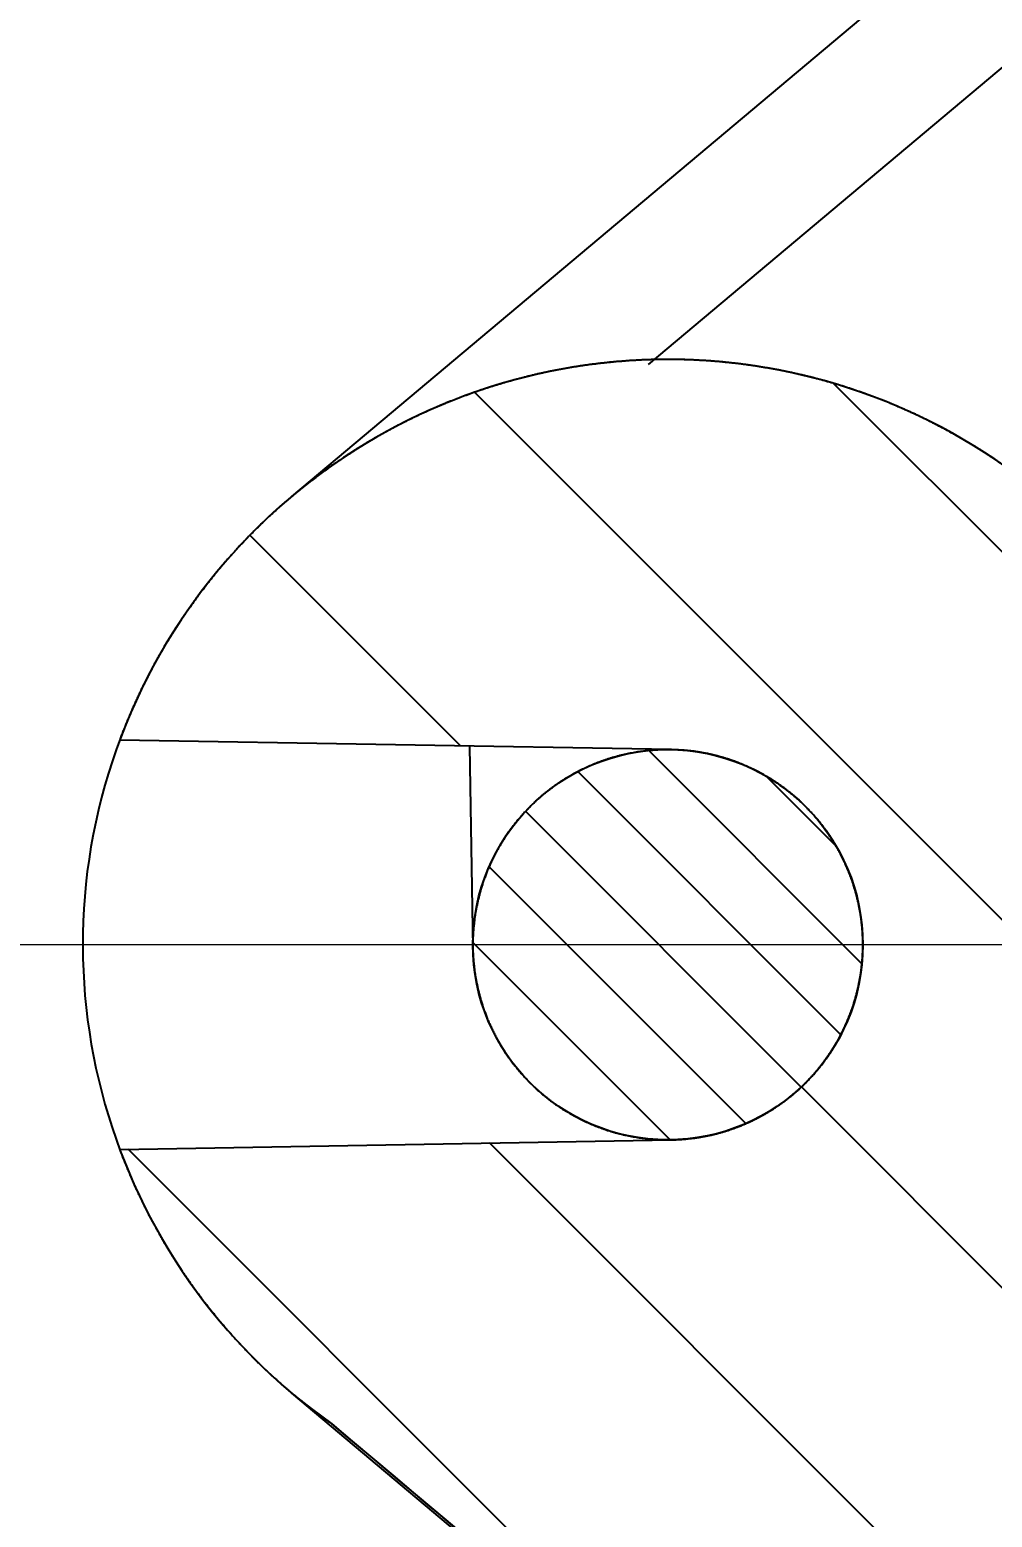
# Model space of a CAD drawing. Header units: millimetres. Extents: x -1995 to -555, y 489 to 1011.
# Drawn here: x -1971.45 to -1964.05, y 673.93 to 685.36 of the extents above; entities that cross this region are included whole.
import ezdxf

# ---------------------------------------------------------------- set-up
doc = ezdxf.new("R2010")
doc.units = ezdxf.units.MM
doc.layers.add('dim', color=82, linetype='Continuous', lineweight=9)
doc.styles.add('ROMAND', font='romand.shx', dxfattribs={"width": 0.75, "bigfont": 'gbcbig.shx'})
doc.dimstyles.new('YanXiu', dxfattribs={"dimtxt": 2.5, "dimasz": 2.2, "dimexe": 1, "dimexo": 0, "dimgap": 0.66, "dimtad": 0, "dimzin": 1, "dimdsep": 46, "dimtxsty": 'ROMAND', "dimblk": 'CLOSEDBLANK', "dimcen": 0, "dimclrd": 3, "dimclre": 3, "dimclrt": 7, "dimazin": 0, "dimtfac": 1, "dimtofl": 0, "dimtmove": 0, "dimatfit": 3, "dimldrblk": 'CLOSEDBLANK', "dimfxl": 1, "dimlwd": 5, "dimlwe": 5, "dimarcsym": 0})

# ---------------------------------------------------------------- blocks, each defined once
blk = doc.blocks.new('_ClosedBlank')
at = {"color": 0, "linetype": 'ByBlock', "lineweight": -2}
for p, q in [((-1, 0.1667), (0, 0)), ((-1, 0.1667), (-1, -0.1667)), ((0, 0), (-1, -0.1667))]:
    blk.add_line(p, q, dxfattribs=at)
blk = doc.blocks.new('*D189')
at = {"layer": 'Defpoints', "color": 0}
for p in [(-1985.319, 709.63), (-1847.542, 709.63), (-1960.842, 596.33)]:
    blk.add_point(p, dxfattribs=at)
at = {"layer": 'dim', "color": 3, "lineweight": 5}
for p, q in [((-1848.941, 709.63), (-1986.719, 709.63)), ((-1985.319, 704.03), (-1985.319, 664.629)), ((-1985.319, 601.93), (-1985.319, 641.331)), ((-1962.241, 596.33), (-1986.719, 596.33))]:
    blk.add_line(p, q, dxfattribs=at)
at = {"layer": 'dim', "color": 3, "lineweight": 5, "xscale": 5.600000000000001, "yscale": 5.600000000000001, "zscale": 5.600000000000001}
for p, rotation in [((-1985.319, 709.63), 90), ((-1985.319, 596.33), 270)]:
    blk.add_blockref('_ClosedBlank', p, dxfattribs=dict(at, rotation=rotation))
at = {"layer": 'dim', "color": 7, "insert": (-1985.319, 652.98), "char_height": 7, "attachment_point": 5, "rotation": 90, "style": 'ROMAND'}
blk.add_mtext('113.3', dxfattribs=at)
blk = doc.blocks.new('*D190')
at = {"layer": 'Defpoints', "color": 0}
for p in [(-1975.319, 678.33), (-1962.042, 678.33), (-1960.842, 596.33)]:
    blk.add_point(p, dxfattribs=at)
at = {"layer": 'dim', "color": 3, "lineweight": 5}
for p, q in [((-1963.441, 678.33), (-1976.719, 678.33)), ((-1975.319, 672.73), (-1975.319, 642.979)), ((-1975.319, 601.93), (-1975.319, 631.681)), ((-1962.241, 596.33), (-1976.719, 596.33))]:
    blk.add_line(p, q, dxfattribs=at)
at = {"layer": 'dim', "color": 3, "lineweight": 5, "xscale": 5.600000000000001, "yscale": 5.600000000000001, "zscale": 5.600000000000001}
for p, rotation in [((-1975.319, 678.33), 90), ((-1975.319, 596.33), 270)]:
    blk.add_blockref('_ClosedBlank', p, dxfattribs=dict(at, rotation=rotation))
at = {"layer": 'dim', "color": 7, "insert": (-1975.319, 637.33), "char_height": 7, "attachment_point": 5, "rotation": 90, "style": 'ROMAND'}
blk.add_mtext('82', dxfattribs=at)

msp = doc.modelspace()

# ---------------------------------------------------------------- hatches: boundary and pattern name
at = {"linetype": 'Continuous'}
h = msp.add_hatch(dxfattribs=at)
h.set_pattern_fill('DEFAULT__7', color=2, scale=2, angle=-45, style=0, pattern_type=0)
h.set_pattern_definition([(315, (-2027.3937, 555.2644), (1.414214, 1.414214), [])])
edge = h.paths.add_edge_path()
edge.add_line((-1960.842, 596.33), (-1780.028, 596.33))
edge.add_line((-1960.842, 596.33), (-1960.842, 603.119))
edge.add_spline(control_points=[(-1960.842, 603.119), (-1960.842, 603.813), (-1960.356, 604.307), (-1959.663, 604.319)], knot_values=[0, 0, 0, 0, 1, 1, 1, 1], weights=[1, 0.808834, 0.808834, 1], degree=3, periodic=0)
edge.add_line((-1959.663, 604.319), (-1959.042, 604.33))
edge.add_line((-1959.042, 604.33), (-1959.042, 666.168))
edge.add_spline(control_points=[(-1959.042, 666.168), (-1960.167, 667.114), (-1962.415, 669.002), (-1965.776, 671.828), (-1968.011, 673.707), (-1969.126, 674.646)], knot_values=[0, 0, 0, 0, 0.333333, 0.666667, 1, 1, 1, 1], degree=3, periodic=0)
edge.add_spline(control_points=[(-1970.758, 676.756), (-1970.437, 675.897), (-1969.877, 675.172), (-1969.126, 674.646)], knot_values=[0, 0, 0, 0, 1, 1, 1, 1], weights=[1, 0.970046, 0.970046, 1], degree=3, periodic=0)
edge.add_line((-1970.758, 676.756), (-1966.516, 676.83))
edge.add_spline(control_points=[(-1966.516, 676.83), (-1963.618, 676.881), (-1963.618, 679.779), (-1966.516, 679.83)], knot_values=[0, 0, 0, 0, 1, 1, 1, 1], weights=[1, 0.344968, 0.344968, 1], degree=3, periodic=0)
edge.add_line((-1966.516, 679.83), (-1970.758, 679.904))
edge.add_spline(control_points=[(-1962.042, 678.33), (-1962.042, 684.864), (-1968.473, 686.026), (-1970.758, 679.904)], knot_values=[0, 0, 0, 0, 1, 1, 1, 1], weights=[1, 0.451798, 0.451798, 1], degree=3, periodic=0)
edge.add_line((-1962.042, 678.33), (-1959.242, 678.33))
edge.add_line((-1959.22, 680.83), (-1959.242, 678.33))
edge.add_line((-1959.22, 680.83), (-1958.642, 680.83))
edge.add_line((-1958.642, 680.83), (-1958.413, 681.059))
edge.add_spline(control_points=[(-1958.413, 681.059), (-1958.313, 681.159), (-1958.171, 681.159), (-1958.071, 681.059)], knot_values=[0, 0, 0, 0, 1, 1, 1, 1], weights=[1, 0.804738, 0.804738, 1], degree=3, periodic=0)
edge.add_line((-1958.071, 681.059), (-1957.842, 680.83))
edge.add_line((-1957.842, 680.83), (-1957.264, 680.83))
edge.add_line((-1957.264, 680.83), (-1957.242, 678.33))
edge.add_line((-1957.242, 678.33), (-1955.542, 678.33))
edge.add_line((-1954.861, 600.33), (-1955.542, 678.33))
edge.add_line((-1954.861, 600.33), (-1851.711, 600.33))
edge.add_line((-1851.292, 608.33), (-1851.711, 600.33))
edge.add_line((-1851.292, 608.33), (-1848.792, 608.33))
edge.add_line((-1848.713, 599.33), (-1848.792, 608.33))
edge.add_line((-1848.713, 599.33), (-1846.371, 599.33))
edge.add_line((-1846.371, 599.33), (-1846.292, 608.33))
edge.add_line((-1846.292, 608.33), (-1843.792, 608.33))
edge.add_line((-1843.792, 608.33), (-1843.373, 600.33))
edge.add_line((-1843.373, 600.33), (-1780.028, 600.33))
edge.add_line((-1780.028, 596.33), (-1780.028, 600.33))
edge = h.paths.add_edge_path()
edge.add_line((-1780.028, 596.33), (-1780.028, 600.33))
edge.add_line((-1780.028, 596.33), (-1780.028, 600.33))
edge = h.paths.add_edge_path()
edge.add_line((-1780.028, 596.33), (-1742.354, 596.33))
edge.add_line((-1780.028, 596.33), (-1780.028, 600.33))
edge.add_line((-1780.028, 600.33), (-1751.711, 600.33))
edge.add_line((-1751.292, 608.33), (-1751.711, 600.33))
edge.add_line((-1748.792, 608.33), (-1751.292, 608.33))
edge.add_line((-1748.713, 599.33), (-1748.792, 608.33))
edge.add_line((-1746.371, 599.33), (-1748.713, 599.33))
edge.add_line((-1746.371, 599.33), (-1746.292, 608.33))
edge.add_line((-1743.792, 608.33), (-1746.292, 608.33))
edge.add_line((-1743.792, 608.33), (-1743.373, 600.33))
edge.add_line((-1743.373, 600.33), (-1742.354, 600.33))
edge.add_line((-1742.354, 596.33), (-1742.354, 600.33))
edge = h.paths.add_edge_path()
edge.add_line((-1742.354, 596.33), (-1742.354, 600.33))
edge.add_line((-1742.354, 596.33), (-1742.354, 600.33))
edge = h.paths.add_edge_path()
edge.add_line((-1734.242, 596.33), (-1742.354, 596.33))
edge.add_line((-1742.354, 596.33), (-1742.354, 600.33))
edge.add_line((-1740.223, 600.33), (-1742.354, 600.33))
edge.add_line((-1740.223, 600.33), (-1739.542, 678.33))
edge.add_line((-1737.842, 678.33), (-1739.542, 678.33))
edge.add_line((-1737.82, 680.83), (-1737.842, 678.33))
edge.add_line((-1737.242, 680.83), (-1737.82, 680.83))
edge.add_line((-1737.013, 681.059), (-1737.242, 680.83))
edge.add_spline(control_points=[(-1736.671, 681.059), (-1736.771, 681.159), (-1736.913, 681.159), (-1737.013, 681.059)], knot_values=[0, 0, 0, 0, 1, 1, 1, 1], weights=[1, 0.804738, 0.804738, 1], degree=3, periodic=0)
edge.add_line((-1736.442, 680.83), (-1736.671, 681.059))
edge.add_line((-1735.864, 680.83), (-1736.442, 680.83))
edge.add_line((-1735.864, 680.83), (-1735.842, 678.33))
edge.add_line((-1733.542, 678.33), (-1735.842, 678.33))
edge.add_line((-1733.542, 670.33), (-1733.542, 678.33))
edge.add_line((-1733.542, 670.33), (-1733.429, 663.835))
edge.add_line((-1729.014, 665.894), (-1733.429, 663.835))
edge.add_spline(control_points=[(-1729.014, 665.894), (-1728.389, 664.215), (-1726.623, 664.517), (-1726.592, 666.308)], knot_values=[0, 0, 0, 0, 1, 1, 1, 1], weights=[1, 0.457176, 0.457176, 1], degree=3, periodic=0)
edge.add_line((-1726.528, 670.002), (-1726.592, 666.308))
edge.add_spline(control_points=[(-1727.502, 662.445), (-1722.185, 662.91), (-1721.503, 668.203), (-1726.528, 670.002)], knot_values=[0, 0, 0, 0, 1, 1, 1, 1], weights=[1, 0.475888, 0.475888, 1], degree=3, periodic=0)
edge.add_line((-1727.502, 662.445), (-1736.042, 661.698))
edge.add_line((-1736.042, 604.33), (-1736.042, 661.698))
edge.add_line((-1735.421, 604.319), (-1736.042, 604.33))
edge.add_spline(control_points=[(-1734.242, 603.119), (-1734.242, 603.813), (-1734.728, 604.307), (-1735.421, 604.319)], knot_values=[0, 0, 0, 0, 1, 1, 1, 1], weights=[1, 0.808834, 0.808834, 1], degree=3, periodic=0)
edge.add_line((-1734.242, 596.33), (-1734.242, 603.119))
h = msp.add_hatch(dxfattribs=at)
h.set_pattern_fill('DEFAULT__5', color=2, scale=0.5, angle=-45, style=0, pattern_type=0)
h.set_pattern_definition([(315, (-2028.4544, 554.2038), (0.3535534, 0.3535534), [])])
edge = h.paths.add_edge_path()
edge.add_spline(control_points=[(-1965.042, 678.33), (-1965.042, 681.33), (-1968.042, 681.33), (-1968.042, 678.33)], knot_values=[0, 0, 0, 0, 1, 1, 1, 1], weights=[1, 0.333333, 0.333333, 1], degree=3, periodic=0)
edge.add_spline(control_points=[(-1968.042, 678.33), (-1968.042, 675.33), (-1965.042, 675.33), (-1965.042, 678.33)], knot_values=[0, 0, 0, 0, 1, 1, 1, 1], weights=[1, 0.333333, 0.333333, 1], degree=3, periodic=0)

# ---------------------------------------------------------------- linework, layer by layer
at = {"color": 7, "linetype": 'Continuous'}
for p, q in [((-1969.435, 681.777), (-1958.606, 690.863)), ((-1966.691, 682.791), (-1958.653, 689.536)), ((-1966.516, 679.83), (-1970.758, 679.904)), ((-1966.516, 679.83), (-1970.758, 679.904)), ((-1968.069, 679.857), (-1968.042, 678.304)), ((-1970.758, 676.756), (-1966.516, 676.83)), ((-1970.758, 676.756), (-1966.516, 676.83)), ((-1959.042, 666.162), (-1969.435, 674.883))]:
    msp.add_line(p, q, dxfattribs=at)
msp.add_circle((-1966.542, 678.33), 1.5, dxfattribs=at)
msp.add_arc((-1966.542, 678.33), 4.5, 0, 234.9522, dxfattribs=at)
msp.add_ellipse((-1947.579, 657.849), major_axis=(114.591, -96.153), ratio=0.006685, start_param=-1.754347, end_param=-1.665389, dxfattribs=at)
for points, start_tangent, end_tangent in [([(-1962.042, 678.33), (-1962.042, 678.365), (-1962.043, 678.4), (-1962.043, 678.435), (-1962.044, 678.47), (-1962.045, 678.506), (-1962.047, 678.541), (-1962.049, 678.578), (-1962.051, 678.614), (-1962.053, 678.65), (-1962.056, 678.687), (-1962.059, 678.724), (-1962.063, 678.761), (-1962.066, 678.798), (-1962.071, 678.836), (-1962.075, 678.873), (-1962.08, 678.911), (-1962.085, 678.949), (-1962.09, 678.987), (-1962.096, 679.026), (-1962.102, 679.064), (-1962.109, 679.103), (-1962.116, 679.142), (-1962.123, 679.181), (-1962.131, 679.221), (-1962.139, 679.26), (-1962.148, 679.3), (-1962.157, 679.34), (-1962.166, 679.38), (-1962.176, 679.42), (-1962.186, 679.46), (-1962.197, 679.501), (-1962.208, 679.541), (-1962.22, 679.582), (-1962.232, 679.623), (-1962.244, 679.664), (-1962.257, 679.705), (-1962.271, 679.746), (-1962.284, 679.787), (-1962.299, 679.828), (-1962.314, 679.87), (-1962.329, 679.911), (-1962.345, 679.953), (-1962.361, 679.995), (-1962.378, 680.037), (-1962.396, 680.078), (-1962.413, 680.12), (-1962.432, 680.162), (-1962.451, 680.204), (-1962.47, 680.246), (-1962.49, 680.288), (-1962.511, 680.33), (-1962.532, 680.372), (-1962.554, 680.414), (-1962.576, 680.456), (-1962.599, 680.498), (-1962.622, 680.54), (-1962.646, 680.582), (-1962.671, 680.624), (-1962.696, 680.666), (-1962.721, 680.707), (-1962.747, 680.749), (-1962.774, 680.79), (-1962.802, 680.832), (-1962.83, 680.873), (-1962.858, 680.914), (-1962.887, 680.955), (-1962.917, 680.996), (-1962.947, 681.037), (-1962.978, 681.078), (-1963.01, 681.118), (-1963.026, 681.138), (-1963.042, 681.158), (-1963.058, 681.178), (-1963.075, 681.198), (-1963.091, 681.218), (-1963.108, 681.238), (-1963.125, 681.258), (-1963.142, 681.278), (-1963.159, 681.298), (-1963.177, 681.317), (-1963.194, 681.337), (-1963.212, 681.356), (-1963.23, 681.376), (-1963.247, 681.395), (-1963.266, 681.415), (-1963.284, 681.434), (-1963.302, 681.453), (-1963.321, 681.472), (-1963.339, 681.491), (-1963.358, 681.51), (-1963.377, 681.529), (-1963.396, 681.548), (-1963.416, 681.567), (-1963.435, 681.585), (-1963.455, 681.604), (-1963.474, 681.622), (-1963.494, 681.641), (-1963.514, 681.659), (-1963.534, 681.677), (-1963.555, 681.695), (-1963.575, 681.713), (-1963.596, 681.731), (-1963.616, 681.749), (-1963.637, 681.767), (-1963.658, 681.784), (-1963.679, 681.802), (-1963.701, 681.819), (-1963.722, 681.837), (-1963.744, 681.854), (-1963.765, 681.871), (-1963.787, 681.888), (-1963.809, 681.905), (-1963.831, 681.922), (-1963.854, 681.939), (-1963.876, 681.955), (-1963.899, 681.972), (-1963.921, 681.988), (-1963.944, 682.004), (-1963.967, 682.02), (-1963.99, 682.036), (-1964.013, 682.052), (-1964.036, 682.068), (-1964.06, 682.083), (-1964.083, 682.099), (-1964.107, 682.114), (-1964.131, 682.13), (-1964.155, 682.145), (-1964.179, 682.16), (-1964.203, 682.174), (-1964.228, 682.189), (-1964.252, 682.204), (-1964.277, 682.218), (-1964.301, 682.232), (-1964.326, 682.246), (-1964.351, 682.26), (-1964.376, 682.274), (-1964.401, 682.288), (-1964.426, 682.302), (-1964.452, 682.315), (-1964.477, 682.328), (-1964.503, 682.341), (-1964.528, 682.354), (-1964.554, 682.367), (-1964.58, 682.38), (-1964.606, 682.392), (-1964.632, 682.405), (-1964.658, 682.417), (-1964.685, 682.429), (-1964.711, 682.441), (-1964.738, 682.452), (-1964.764, 682.464), (-1964.791, 682.475), (-1964.818, 682.486), (-1964.845, 682.498), (-1964.872, 682.508), (-1964.899, 682.519), (-1964.926, 682.53), (-1964.953, 682.54), (-1964.98, 682.55), (-1965.008, 682.56), (-1965.035, 682.57), (-1965.063, 682.58), (-1965.09, 682.589), (-1965.118, 682.599), (-1965.146, 682.608), (-1965.173, 682.617), (-1965.201, 682.626), (-1965.229, 682.634), (-1965.257, 682.643), (-1965.285, 682.651), (-1965.314, 682.659), (-1965.342, 682.667), (-1965.37, 682.675), (-1965.398, 682.682), (-1965.427, 682.69), (-1965.455, 682.697), (-1965.484, 682.704), (-1965.512, 682.711), (-1965.541, 682.717), (-1965.57, 682.724), (-1965.598, 682.73), (-1965.627, 682.736), (-1965.656, 682.742), (-1965.685, 682.748), (-1965.714, 682.753), (-1965.742, 682.758), (-1965.771, 682.763), (-1965.8, 682.768), (-1965.829, 682.773), (-1965.858, 682.778), (-1965.887, 682.782), (-1965.916, 682.786), (-1965.945, 682.79), (-1965.975, 682.794), (-1966.004, 682.798), (-1966.033, 682.801), (-1966.062, 682.804), (-1966.091, 682.807), (-1966.12, 682.81), (-1966.15, 682.813), (-1966.179, 682.815), (-1966.208, 682.818), (-1966.237, 682.82), (-1966.266, 682.822), (-1966.296, 682.823), (-1966.325, 682.825), (-1966.354, 682.826), (-1966.383, 682.827), (-1966.413, 682.828), (-1966.442, 682.829), (-1966.471, 682.829), (-1966.5, 682.83), (-1966.529, 682.83), (-1966.558, 682.83), (-1966.588, 682.83), (-1966.617, 682.829), (-1966.646, 682.829), (-1966.675, 682.828), (-1966.704, 682.827), (-1966.733, 682.826), (-1966.762, 682.825), (-1966.791, 682.823), (-1966.82, 682.821), (-1966.849, 682.82), (-1966.877, 682.817), (-1966.906, 682.815), (-1966.935, 682.813), (-1966.964, 682.81), (-1966.992, 682.807), (-1967.021, 682.804), (-1967.05, 682.801), (-1967.078, 682.798), (-1967.107, 682.794), (-1967.135, 682.791), (-1967.163, 682.787), (-1967.192, 682.783), (-1967.22, 682.779), (-1967.248, 682.774), (-1967.277, 682.77), (-1967.305, 682.765), (-1967.333, 682.76), (-1967.361, 682.755), (-1967.389, 682.75), (-1967.416, 682.744), (-1967.444, 682.739), (-1967.472, 682.733), (-1967.5, 682.727), (-1967.527, 682.721), (-1967.555, 682.715), (-1967.582, 682.708), (-1967.609, 682.702), (-1967.637, 682.695), (-1967.664, 682.688), (-1967.691, 682.681), (-1967.718, 682.674), (-1967.745, 682.666), (-1967.772, 682.659), (-1967.799, 682.651), (-1967.825, 682.643), (-1967.852, 682.635), (-1967.878, 682.627), (-1967.905, 682.619), (-1967.931, 682.61), (-1967.957, 682.602), (-1967.984, 682.593), (-1968.01, 682.584), (-1968.036, 682.575), (-1968.061, 682.566), (-1968.087, 682.556), (-1968.113, 682.547), (-1968.138, 682.537), (-1968.164, 682.528), (-1968.189, 682.518), (-1968.214, 682.508), (-1968.24, 682.498), (-1968.265, 682.487), (-1968.289, 682.477), (-1968.314, 682.466), (-1968.339, 682.456), (-1968.364, 682.445), (-1968.388, 682.434), (-1968.413, 682.423), (-1968.437, 682.412), (-1968.461, 682.4), (-1968.485, 682.389), (-1968.509, 682.377), (-1968.533, 682.366), (-1968.556, 682.354), (-1968.58, 682.342), (-1968.604, 682.33), (-1968.627, 682.318), (-1968.65, 682.306), (-1968.673, 682.293), (-1968.696, 682.281), (-1968.719, 682.268), (-1968.742, 682.256), (-1968.765, 682.243), (-1968.787, 682.23), (-1968.809, 682.217), (-1968.832, 682.204), (-1968.854, 682.191), (-1968.876, 682.177), (-1968.92, 682.151), (-1968.963, 682.123), (-1969.005, 682.096), (-1969.048, 682.068), (-1969.089, 682.04), (-1969.131, 682.011), (-1969.171, 681.982), (-1969.211, 681.953), (-1969.251, 681.923), (-1969.29, 681.893), (-1969.329, 681.863), (-1969.367, 681.833), (-1969.404, 681.802), (-1969.441, 681.771), (-1969.478, 681.74), (-1969.514, 681.709), (-1969.55, 681.677), (-1969.584, 681.646), (-1969.619, 681.614), (-1969.653, 681.581), (-1969.686, 681.549), (-1969.719, 681.517), (-1969.752, 681.484), (-1969.784, 681.451), (-1969.815, 681.418), (-1969.846, 681.385), (-1969.876, 681.352), (-1969.906, 681.318), (-1969.936, 681.285), (-1969.965, 681.251), (-1969.993, 681.218), (-1970.021, 681.184), (-1970.049, 681.15), (-1970.076, 681.116), (-1970.102, 681.082), (-1970.128, 681.048), (-1970.154, 681.014), (-1970.179, 680.98), (-1970.203, 680.946), (-1970.227, 680.912), (-1970.251, 680.878), (-1970.274, 680.844), (-1970.297, 680.81), (-1970.32, 680.775), (-1970.341, 680.741), (-1970.363, 680.707), (-1970.384, 680.673), (-1970.405, 680.639), (-1970.425, 680.605), (-1970.444, 680.571), (-1970.464, 680.537), (-1970.483, 680.503), (-1970.501, 680.469), (-1970.519, 680.435), (-1970.537, 680.401), (-1970.554, 680.367), (-1970.571, 680.334), (-1970.588, 680.3), (-1970.604, 680.267), (-1970.62, 680.233), (-1970.635, 680.2), (-1970.65, 680.167), (-1970.665, 680.133), (-1970.679, 680.1), (-1970.693, 680.067), (-1970.707, 680.034), (-1970.72, 680.002), (-1970.733, 679.969), (-1970.746, 679.936), (-1970.758, 679.904)], (0, 1), (-0.349737, -0.936848)), ([(-1965.042, 678.33), (-1965.042, 678.342), (-1965.042, 678.354), (-1965.042, 678.366), (-1965.043, 678.378), (-1965.043, 678.39), (-1965.044, 678.402), (-1965.044, 678.414), (-1965.045, 678.427), (-1965.046, 678.439), (-1965.047, 678.452), (-1965.048, 678.464), (-1965.049, 678.477), (-1965.051, 678.49), (-1965.052, 678.503), (-1965.054, 678.516), (-1965.055, 678.529), (-1965.057, 678.542), (-1965.059, 678.556), (-1965.061, 678.569), (-1965.063, 678.582), (-1965.066, 678.596), (-1965.068, 678.61), (-1965.071, 678.623), (-1965.074, 678.637), (-1965.077, 678.651), (-1965.08, 678.665), (-1965.083, 678.679), (-1965.087, 678.693), (-1965.09, 678.707), (-1965.094, 678.721), (-1965.098, 678.736), (-1965.102, 678.75), (-1965.106, 678.764), (-1965.111, 678.779), (-1965.115, 678.793), (-1965.12, 678.808), (-1965.125, 678.823), (-1965.13, 678.837), (-1965.136, 678.852), (-1965.141, 678.867), (-1965.147, 678.882), (-1965.153, 678.897), (-1965.16, 678.912), (-1965.166, 678.927), (-1965.173, 678.942), (-1965.179, 678.957), (-1965.186, 678.972), (-1965.194, 678.987), (-1965.201, 679.002), (-1965.209, 679.018), (-1965.217, 679.033), (-1965.225, 679.048), (-1965.233, 679.063), (-1965.242, 679.078), (-1965.251, 679.094), (-1965.26, 679.109), (-1965.269, 679.124), (-1965.279, 679.139), (-1965.289, 679.154), (-1965.299, 679.17), (-1965.309, 679.185), (-1965.32, 679.2), (-1965.331, 679.215), (-1965.342, 679.23), (-1965.353, 679.245), (-1965.365, 679.26), (-1965.377, 679.275), (-1965.389, 679.29), (-1965.402, 679.304), (-1965.414, 679.319), (-1965.427, 679.333), (-1965.44, 679.348), (-1965.454, 679.362), (-1965.468, 679.377), (-1965.482, 679.391), (-1965.496, 679.405), (-1965.51, 679.419), (-1965.525, 679.433), (-1965.54, 679.447), (-1965.556, 679.46), (-1965.571, 679.474), (-1965.587, 679.487), (-1965.603, 679.5), (-1965.62, 679.513), (-1965.636, 679.526), (-1965.653, 679.538), (-1965.671, 679.551), (-1965.688, 679.563), (-1965.706, 679.575), (-1965.724, 679.587), (-1965.742, 679.599), (-1965.76, 679.61), (-1965.779, 679.621), (-1965.798, 679.632), (-1965.817, 679.643), (-1965.836, 679.653), (-1965.856, 679.664), (-1965.876, 679.674), (-1965.896, 679.683), (-1965.916, 679.693), (-1965.936, 679.702), (-1965.957, 679.711), (-1965.978, 679.72), (-1965.999, 679.728), (-1966.02, 679.736), (-1966.041, 679.744), (-1966.063, 679.751), (-1966.084, 679.758), (-1966.106, 679.765), (-1966.128, 679.772), (-1966.15, 679.778), (-1966.173, 679.784), (-1966.195, 679.789), (-1966.218, 679.794), (-1966.24, 679.799), (-1966.263, 679.804), (-1966.286, 679.808), (-1966.309, 679.812), (-1966.332, 679.815), (-1966.355, 679.818), (-1966.378, 679.821), (-1966.402, 679.823), (-1966.425, 679.825), (-1966.448, 679.827), (-1966.472, 679.828), (-1966.495, 679.829), (-1966.519, 679.83), (-1966.542, 679.83), (-1966.565, 679.83), (-1966.589, 679.829), (-1966.612, 679.828), (-1966.636, 679.827), (-1966.659, 679.825), (-1966.682, 679.823), (-1966.706, 679.821), (-1966.729, 679.818), (-1966.752, 679.815), (-1966.775, 679.812), (-1966.798, 679.808), (-1966.821, 679.804), (-1966.844, 679.799), (-1966.866, 679.794), (-1966.889, 679.789), (-1966.911, 679.784), (-1966.934, 679.778), (-1966.956, 679.772), (-1966.978, 679.765), (-1967, 679.758), (-1967.021, 679.751), (-1967.043, 679.744), (-1967.064, 679.736), (-1967.085, 679.728), (-1967.106, 679.72), (-1967.127, 679.711), (-1967.148, 679.702), (-1967.168, 679.693), (-1967.189, 679.683), (-1967.209, 679.674), (-1967.228, 679.664), (-1967.248, 679.653), (-1967.267, 679.643), (-1967.286, 679.632), (-1967.305, 679.621), (-1967.324, 679.61), (-1967.342, 679.599), (-1967.361, 679.587), (-1967.378, 679.575), (-1967.396, 679.563), (-1967.414, 679.551), (-1967.431, 679.538), (-1967.448, 679.526), (-1967.464, 679.513), (-1967.481, 679.5), (-1967.497, 679.487), (-1967.513, 679.474), (-1967.528, 679.46), (-1967.544, 679.447), (-1967.559, 679.433), (-1967.574, 679.419), (-1967.588, 679.405), (-1967.602, 679.391), (-1967.616, 679.377), (-1967.63, 679.362), (-1967.644, 679.348), (-1967.657, 679.333), (-1967.67, 679.319), (-1967.683, 679.304), (-1967.695, 679.29), (-1967.707, 679.275), (-1967.719, 679.26), (-1967.731, 679.245), (-1967.742, 679.23), (-1967.753, 679.215), (-1967.764, 679.2), (-1967.775, 679.185), (-1967.785, 679.17), (-1967.795, 679.154), (-1967.805, 679.139), (-1967.815, 679.124), (-1967.824, 679.109), (-1967.833, 679.094), (-1967.842, 679.078), (-1967.851, 679.063), (-1967.859, 679.048), (-1967.867, 679.033), (-1967.875, 679.018), (-1967.883, 679.002), (-1967.89, 678.987), (-1967.898, 678.972), (-1967.905, 678.957), (-1967.912, 678.942), (-1967.918, 678.927), (-1967.925, 678.912), (-1967.931, 678.897), (-1967.937, 678.882), (-1967.943, 678.867), (-1967.948, 678.852), (-1967.954, 678.837), (-1967.959, 678.823), (-1967.964, 678.808), (-1967.969, 678.793), (-1967.973, 678.779), (-1967.978, 678.764), (-1967.982, 678.75), (-1967.986, 678.736), (-1967.99, 678.721), (-1967.994, 678.707), (-1967.997, 678.693), (-1968.001, 678.679), (-1968.004, 678.665), (-1968.007, 678.651), (-1968.01, 678.637), (-1968.013, 678.623), (-1968.016, 678.61), (-1968.018, 678.596), (-1968.021, 678.582), (-1968.023, 678.569), (-1968.025, 678.556), (-1968.027, 678.542), (-1968.029, 678.529), (-1968.03, 678.516), (-1968.032, 678.503), (-1968.033, 678.49), (-1968.035, 678.477), (-1968.036, 678.464), (-1968.037, 678.452), (-1968.038, 678.439), (-1968.039, 678.427), (-1968.04, 678.414), (-1968.04, 678.402), (-1968.041, 678.39), (-1968.041, 678.378), (-1968.042, 678.366), (-1968.042, 678.354), (-1968.042, 678.342), (-1968.042, 678.33)], (0, 1), (0, -1)), ([(-1966.516, 676.83), (-1966.504, 676.83), (-1966.492, 676.831), (-1966.48, 676.831), (-1966.468, 676.832), (-1966.456, 676.832), (-1966.444, 676.833), (-1966.432, 676.834), (-1966.419, 676.835), (-1966.407, 676.836), (-1966.394, 676.837), (-1966.382, 676.839), (-1966.369, 676.84), (-1966.356, 676.842), (-1966.343, 676.843), (-1966.33, 676.845), (-1966.317, 676.847), (-1966.304, 676.849), (-1966.291, 676.851), (-1966.278, 676.853), (-1966.264, 676.856), (-1966.251, 676.859), (-1966.237, 676.861), (-1966.224, 676.864), (-1966.21, 676.867), (-1966.196, 676.87), (-1966.182, 676.874), (-1966.169, 676.877), (-1966.155, 676.881), (-1966.141, 676.885), (-1966.126, 676.889), (-1966.112, 676.893), (-1966.098, 676.897), (-1966.084, 676.902), (-1966.069, 676.906), (-1966.055, 676.911), (-1966.041, 676.916), (-1966.026, 676.922), (-1966.011, 676.927), (-1965.997, 676.933), (-1965.982, 676.938), (-1965.968, 676.944), (-1965.953, 676.951), (-1965.938, 676.957), (-1965.923, 676.964), (-1965.908, 676.97), (-1965.894, 676.977), (-1965.879, 676.985), (-1965.864, 676.992), (-1965.849, 677), (-1965.834, 677.008), (-1965.819, 677.016), (-1965.804, 677.024), (-1965.789, 677.033), (-1965.774, 677.041), (-1965.759, 677.05), (-1965.744, 677.06), (-1965.729, 677.069), (-1965.714, 677.079), (-1965.699, 677.089), (-1965.685, 677.099), (-1965.67, 677.11), (-1965.655, 677.12), (-1965.64, 677.131), (-1965.625, 677.143), (-1965.611, 677.154), (-1965.596, 677.166), (-1965.582, 677.178), (-1965.567, 677.19), (-1965.553, 677.202), (-1965.538, 677.215), (-1965.524, 677.228), (-1965.51, 677.241), (-1965.496, 677.255), (-1965.482, 677.269), (-1965.468, 677.283), (-1965.454, 677.297), (-1965.441, 677.311), (-1965.427, 677.326), (-1965.414, 677.341), (-1965.401, 677.357), (-1965.388, 677.372), (-1965.375, 677.388), (-1965.362, 677.404), (-1965.349, 677.42), (-1965.337, 677.437), (-1965.325, 677.454), (-1965.312, 677.471), (-1965.301, 677.488), (-1965.289, 677.506), (-1965.277, 677.523), (-1965.266, 677.541), (-1965.255, 677.56), (-1965.244, 677.578), (-1965.233, 677.597), (-1965.223, 677.616), (-1965.213, 677.635), (-1965.203, 677.654), (-1965.193, 677.674), (-1965.184, 677.694), (-1965.175, 677.714), (-1965.166, 677.734), (-1965.157, 677.754), (-1965.149, 677.775), (-1965.141, 677.795), (-1965.133, 677.816), (-1965.125, 677.837), (-1965.118, 677.859), (-1965.111, 677.88), (-1965.105, 677.901), (-1965.098, 677.923), (-1965.092, 677.945), (-1965.087, 677.967), (-1965.081, 677.989), (-1965.076, 678.011), (-1965.072, 678.033), (-1965.067, 678.056), (-1965.063, 678.078), (-1965.06, 678.101), (-1965.056, 678.124), (-1965.053, 678.146), (-1965.051, 678.169), (-1965.048, 678.192), (-1965.046, 678.215), (-1965.045, 678.238), (-1965.044, 678.261), (-1965.043, 678.284), (-1965.042, 678.307), (-1965.042, 678.33), (-1965.042, 678.353), (-1965.043, 678.376), (-1965.044, 678.399), (-1965.045, 678.422), (-1965.046, 678.445), (-1965.048, 678.468), (-1965.051, 678.491), (-1965.053, 678.514), (-1965.056, 678.536), (-1965.06, 678.559), (-1965.063, 678.582), (-1965.067, 678.604), (-1965.072, 678.626), (-1965.076, 678.649), (-1965.081, 678.671), (-1965.087, 678.693), (-1965.092, 678.715), (-1965.098, 678.737), (-1965.105, 678.758), (-1965.111, 678.78), (-1965.118, 678.801), (-1965.125, 678.823), (-1965.133, 678.844), (-1965.141, 678.865), (-1965.149, 678.885), (-1965.157, 678.906), (-1965.166, 678.926), (-1965.175, 678.946), (-1965.184, 678.966), (-1965.193, 678.986), (-1965.203, 679.006), (-1965.213, 679.025), (-1965.223, 679.044), (-1965.233, 679.063), (-1965.244, 679.082), (-1965.255, 679.1), (-1965.266, 679.119), (-1965.277, 679.137), (-1965.289, 679.154), (-1965.301, 679.172), (-1965.312, 679.189), (-1965.325, 679.206), (-1965.337, 679.223), (-1965.349, 679.24), (-1965.362, 679.256), (-1965.375, 679.272), (-1965.388, 679.288), (-1965.401, 679.303), (-1965.414, 679.319), (-1965.427, 679.334), (-1965.441, 679.348), (-1965.454, 679.363), (-1965.468, 679.377), (-1965.482, 679.391), (-1965.496, 679.405), (-1965.51, 679.419), (-1965.524, 679.432), (-1965.538, 679.445), (-1965.553, 679.457), (-1965.567, 679.47), (-1965.582, 679.482), (-1965.596, 679.494), (-1965.611, 679.506), (-1965.625, 679.517), (-1965.64, 679.529), (-1965.655, 679.54), (-1965.67, 679.55), (-1965.685, 679.561), (-1965.699, 679.571), (-1965.714, 679.581), (-1965.729, 679.591), (-1965.744, 679.6), (-1965.759, 679.609), (-1965.774, 679.618), (-1965.789, 679.627), (-1965.804, 679.636), (-1965.819, 679.644), (-1965.834, 679.652), (-1965.849, 679.66), (-1965.864, 679.668), (-1965.879, 679.675), (-1965.894, 679.683), (-1965.908, 679.69), (-1965.923, 679.696), (-1965.938, 679.703), (-1965.953, 679.709), (-1965.968, 679.716), (-1965.982, 679.722), (-1965.997, 679.727), (-1966.011, 679.733), (-1966.026, 679.738), (-1966.041, 679.744), (-1966.055, 679.749), (-1966.069, 679.754), (-1966.084, 679.758), (-1966.098, 679.763), (-1966.112, 679.767), (-1966.126, 679.771), (-1966.141, 679.775), (-1966.155, 679.779), (-1966.169, 679.783), (-1966.182, 679.786), (-1966.196, 679.79), (-1966.21, 679.793), (-1966.224, 679.796), (-1966.237, 679.799), (-1966.251, 679.801), (-1966.264, 679.804), (-1966.278, 679.806), (-1966.291, 679.809), (-1966.304, 679.811), (-1966.317, 679.813), (-1966.33, 679.815), (-1966.343, 679.817), (-1966.356, 679.818), (-1966.369, 679.82), (-1966.382, 679.821), (-1966.394, 679.823), (-1966.407, 679.824), (-1966.419, 679.825), (-1966.432, 679.826), (-1966.444, 679.827), (-1966.456, 679.827), (-1966.468, 679.828), (-1966.48, 679.829), (-1966.492, 679.829), (-1966.504, 679.829), (-1966.516, 679.83)], (0.999848, 0.017452), (-0.999848, 0.017452)), ([(-1968.042, 678.33), (-1968.042, 678.318), (-1968.042, 678.306), (-1968.042, 678.294), (-1968.041, 678.282), (-1968.041, 678.27), (-1968.04, 678.258), (-1968.04, 678.246), (-1968.039, 678.233), (-1968.038, 678.221), (-1968.037, 678.208), (-1968.036, 678.196), (-1968.035, 678.183), (-1968.033, 678.17), (-1968.032, 678.157), (-1968.03, 678.144), (-1968.029, 678.131), (-1968.027, 678.118), (-1968.025, 678.104), (-1968.023, 678.091), (-1968.021, 678.078), (-1968.018, 678.064), (-1968.016, 678.05), (-1968.013, 678.037), (-1968.01, 678.023), (-1968.007, 678.009), (-1968.004, 677.995), (-1968.001, 677.981), (-1967.997, 677.967), (-1967.994, 677.953), (-1967.99, 677.939), (-1967.986, 677.924), (-1967.982, 677.91), (-1967.978, 677.896), (-1967.973, 677.881), (-1967.969, 677.866), (-1967.964, 677.852), (-1967.959, 677.837), (-1967.954, 677.822), (-1967.948, 677.808), (-1967.943, 677.793), (-1967.937, 677.778), (-1967.931, 677.763), (-1967.925, 677.748), (-1967.918, 677.733), (-1967.912, 677.718), (-1967.905, 677.703), (-1967.898, 677.688), (-1967.89, 677.673), (-1967.883, 677.657), (-1967.875, 677.642), (-1967.867, 677.627), (-1967.859, 677.612), (-1967.851, 677.597), (-1967.842, 677.581), (-1967.833, 677.566), (-1967.824, 677.551), (-1967.815, 677.536), (-1967.805, 677.521), (-1967.795, 677.505), (-1967.785, 677.49), (-1967.775, 677.475), (-1967.764, 677.46), (-1967.753, 677.445), (-1967.742, 677.43), (-1967.731, 677.415), (-1967.719, 677.4), (-1967.707, 677.385), (-1967.695, 677.37), (-1967.683, 677.356), (-1967.67, 677.341), (-1967.657, 677.326), (-1967.644, 677.312), (-1967.63, 677.298), (-1967.616, 677.283), (-1967.602, 677.269), (-1967.588, 677.255), (-1967.574, 677.241), (-1967.559, 677.227), (-1967.544, 677.213), (-1967.528, 677.2), (-1967.513, 677.186), (-1967.497, 677.173), (-1967.481, 677.16), (-1967.464, 677.147), (-1967.448, 677.134), (-1967.431, 677.122), (-1967.414, 677.109), (-1967.396, 677.097), (-1967.378, 677.085), (-1967.361, 677.073), (-1967.342, 677.061), (-1967.324, 677.05), (-1967.305, 677.039), (-1967.286, 677.028), (-1967.267, 677.017), (-1967.248, 677.006), (-1967.228, 676.996), (-1967.209, 676.986), (-1967.189, 676.976), (-1967.168, 676.967), (-1967.148, 676.958), (-1967.127, 676.949), (-1967.106, 676.94), (-1967.085, 676.932), (-1967.064, 676.924), (-1967.043, 676.916), (-1967.021, 676.909), (-1967, 676.901), (-1966.978, 676.895), (-1966.956, 676.888), (-1966.934, 676.882), (-1966.911, 676.876), (-1966.889, 676.871), (-1966.866, 676.865), (-1966.844, 676.861), (-1966.821, 676.856), (-1966.798, 676.852), (-1966.775, 676.848), (-1966.752, 676.845), (-1966.729, 676.842), (-1966.706, 676.839), (-1966.682, 676.837), (-1966.659, 676.835), (-1966.636, 676.833), (-1966.612, 676.832), (-1966.589, 676.831), (-1966.565, 676.83), (-1966.542, 676.83), (-1966.519, 676.83), (-1966.495, 676.831), (-1966.472, 676.832), (-1966.448, 676.833), (-1966.425, 676.835), (-1966.402, 676.837), (-1966.378, 676.839), (-1966.355, 676.842), (-1966.332, 676.845), (-1966.309, 676.848), (-1966.286, 676.852), (-1966.263, 676.856), (-1966.24, 676.861), (-1966.218, 676.865), (-1966.195, 676.871), (-1966.173, 676.876), (-1966.15, 676.882), (-1966.128, 676.888), (-1966.106, 676.895), (-1966.084, 676.901), (-1966.063, 676.909), (-1966.041, 676.916), (-1966.02, 676.924), (-1965.999, 676.932), (-1965.978, 676.94), (-1965.957, 676.949), (-1965.936, 676.958), (-1965.916, 676.967), (-1965.896, 676.976), (-1965.876, 676.986), (-1965.856, 676.996), (-1965.836, 677.006), (-1965.817, 677.017), (-1965.798, 677.028), (-1965.779, 677.039), (-1965.76, 677.05), (-1965.742, 677.061), (-1965.724, 677.073), (-1965.706, 677.085), (-1965.688, 677.097), (-1965.671, 677.109), (-1965.653, 677.122), (-1965.636, 677.134), (-1965.62, 677.147), (-1965.603, 677.16), (-1965.587, 677.173), (-1965.571, 677.186), (-1965.556, 677.2), (-1965.54, 677.213), (-1965.525, 677.227), (-1965.51, 677.241), (-1965.496, 677.255), (-1965.482, 677.269), (-1965.468, 677.283), (-1965.454, 677.298), (-1965.44, 677.312), (-1965.427, 677.326), (-1965.414, 677.341), (-1965.402, 677.356), (-1965.389, 677.37), (-1965.377, 677.385), (-1965.365, 677.4), (-1965.353, 677.415), (-1965.342, 677.43), (-1965.331, 677.445), (-1965.32, 677.46), (-1965.309, 677.475), (-1965.299, 677.49), (-1965.289, 677.505), (-1965.279, 677.521), (-1965.269, 677.536), (-1965.26, 677.551), (-1965.251, 677.566), (-1965.242, 677.581), (-1965.233, 677.597), (-1965.225, 677.612), (-1965.217, 677.627), (-1965.209, 677.642), (-1965.201, 677.657), (-1965.194, 677.673), (-1965.186, 677.688), (-1965.179, 677.703), (-1965.173, 677.718), (-1965.166, 677.733), (-1965.16, 677.748), (-1965.153, 677.763), (-1965.147, 677.778), (-1965.141, 677.793), (-1965.136, 677.808), (-1965.13, 677.822), (-1965.125, 677.837), (-1965.12, 677.852), (-1965.115, 677.866), (-1965.111, 677.881), (-1965.106, 677.896), (-1965.102, 677.91), (-1965.098, 677.924), (-1965.094, 677.939), (-1965.09, 677.953), (-1965.087, 677.967), (-1965.083, 677.981), (-1965.08, 677.995), (-1965.077, 678.009), (-1965.074, 678.023), (-1965.071, 678.037), (-1965.068, 678.05), (-1965.066, 678.064), (-1965.063, 678.078), (-1965.061, 678.091), (-1965.059, 678.104), (-1965.057, 678.118), (-1965.055, 678.131), (-1965.054, 678.144), (-1965.052, 678.157), (-1965.051, 678.17), (-1965.049, 678.183), (-1965.048, 678.196), (-1965.047, 678.208), (-1965.046, 678.221), (-1965.045, 678.233), (-1965.044, 678.246), (-1965.044, 678.258), (-1965.043, 678.27), (-1965.043, 678.282), (-1965.042, 678.294), (-1965.042, 678.306), (-1965.042, 678.318), (-1965.042, 678.33)], (0, -1), (0, 1)), ([(-1970.758, 676.756), (-1970.743, 676.717), (-1970.728, 676.678), (-1970.712, 676.639), (-1970.696, 676.601), (-1970.68, 676.562), (-1970.664, 676.524), (-1970.646, 676.485), (-1970.629, 676.447), (-1970.611, 676.409), (-1970.593, 676.371), (-1970.575, 676.333), (-1970.556, 676.295), (-1970.536, 676.257), (-1970.517, 676.22), (-1970.497, 676.183), (-1970.476, 676.145), (-1970.455, 676.108), (-1970.434, 676.072), (-1970.413, 676.035), (-1970.391, 675.999), (-1970.369, 675.962), (-1970.346, 675.926), (-1970.323, 675.89), (-1970.3, 675.855), (-1970.277, 675.819), (-1970.253, 675.784), (-1970.228, 675.749), (-1970.204, 675.714), (-1970.179, 675.68), (-1970.153, 675.645), (-1970.128, 675.611), (-1970.102, 675.577), (-1970.076, 675.544), (-1970.049, 675.51), (-1970.022, 675.477), (-1969.995, 675.444), (-1969.968, 675.412), (-1969.94, 675.38), (-1969.912, 675.348), (-1969.883, 675.316), (-1969.855, 675.284), (-1969.826, 675.253), (-1969.797, 675.222), (-1969.767, 675.192), (-1969.737, 675.161), (-1969.707, 675.131), (-1969.677, 675.102), (-1969.646, 675.072), (-1969.616, 675.043), (-1969.585, 675.014), (-1969.553, 674.986), (-1969.522, 674.958), (-1969.49, 674.93), (-1969.458, 674.902), (-1969.426, 674.875), (-1969.393, 674.848), (-1969.36, 674.822), (-1969.328, 674.796), (-1969.295, 674.77), (-1969.261, 674.744), (-1969.228, 674.719), (-1969.194, 674.694), (-1969.16, 674.67), (-1969.126, 674.646)], (0.349737, -0.936848), (0.818673, -0.57426)), ([(-1959.042, 666.168), (-1962.413, 669.001), (-1965.775, 671.827), (-1969.126, 674.646)], (-0.765637, 0.643273), (-0.765246, 0.643738))]:
    msp.add_spline(points, degree=3, dxfattribs=dict(at, start_tangent=start_tangent, end_tangent=end_tangent))

# ---------------------------------------------------------------- dimensions: what is measured, and where the dimension line sits
at = {"layer": 'dim'}
for base, p2, picture, middle in [((-1985.319, 709.63), (-1847.542, 709.63), '*D189', (-1985.319, 652.98)), ((-1975.319, 678.33), (-1962.042, 678.33), '*D190', (-1975.319, 637.33))]:
    dim = msp.add_linear_dim(base=base, p1=(-1960.842, 596.33), p2=p2, angle=90, dimstyle='YanXiu', override={"dimtxt": 7, "dimasz": 5.6, "dimexe": 1.3993, "dimexo": 1.3993, "dimgap": 1.3993, "dimzin": 8}, dxfattribs=at)
    dim.commit()
    dim.dimension.update_dxf_attribs({"geometry": picture, "text_midpoint": middle})

doc.saveas('drawing.dxf')
